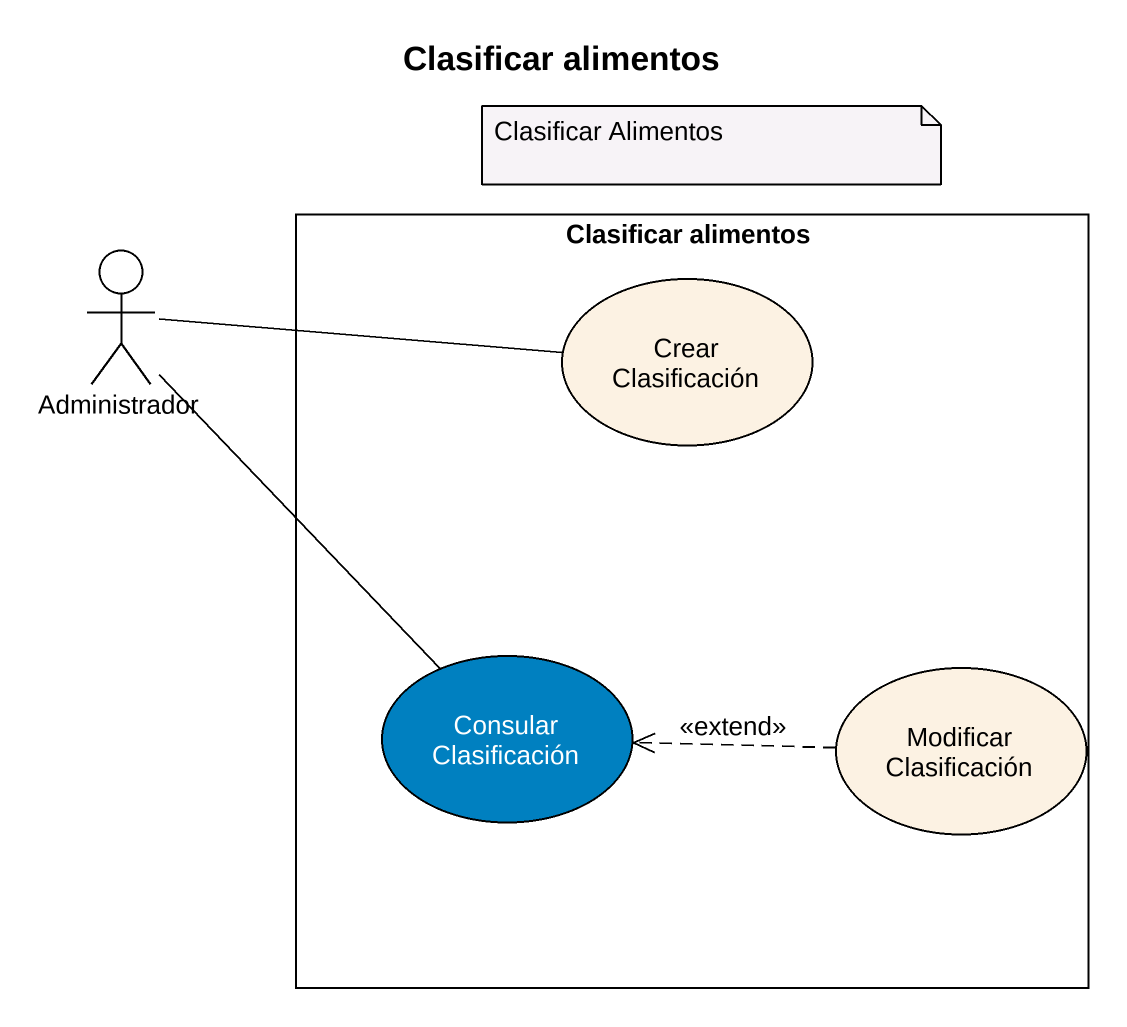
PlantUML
@startuml
title Clasificar alimentos
actor Administrador
rectangle "Clasificar alimentos" as Clasificar_alimentos {
  usecase "Crear Clasificación" as Crear_Clasificación
  usecase "Consular Clasificación" as Consular_Clasificación #0080C0
  usecase "Modificar Clasificación" as Modificar_Clasificación
}
Administrador -right- Crear_Clasificación
Administrador -- Consular_Clasificación
Modificar_Clasificación .left.> Consular_Clasificación : <<extend>>
note as N1
  Clasificar Alimentos
end note
@enduml
